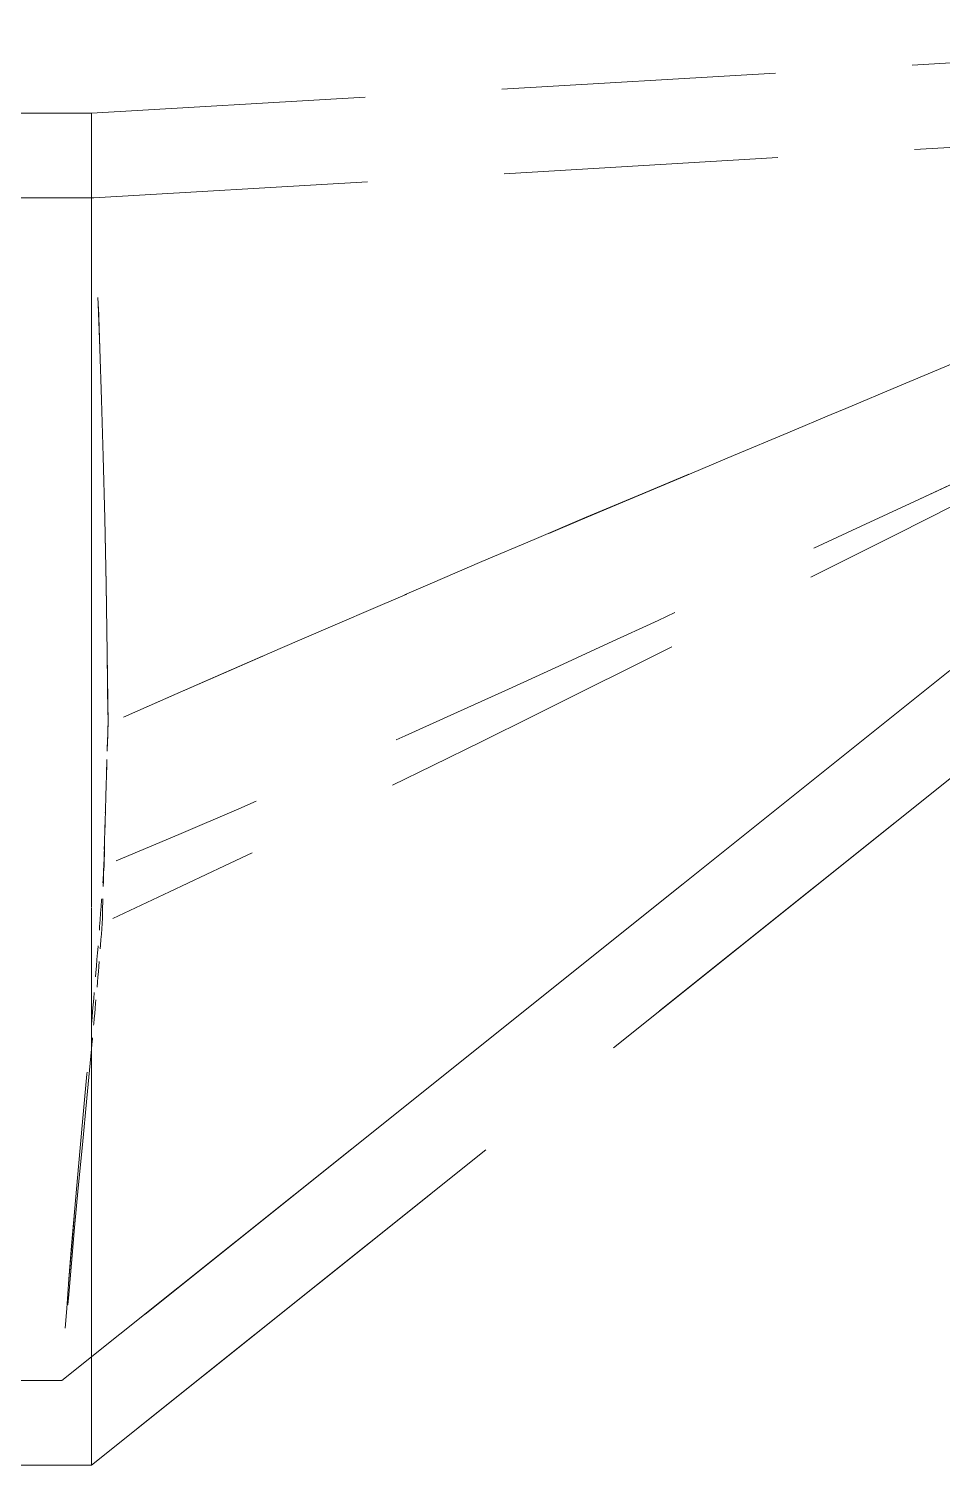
# Model space of a CAD drawing. Header units: millimetres. Extents: x -116965 to 323937, y 291661 to 566926.
# Drawn here: x -25170.08 to -25159.28, y 325240.38 to 325257.45 of the extents above; entities that cross this region are included whole.
import ezdxf

# ---------------------------------------------------------------- set-up
doc = ezdxf.new("R2010")
doc.units = ezdxf.units.MM
doc.linetypes.add('DASHED', pattern=[0.75, 0.5, -0.25])
doc.layers.add('Hidden Edges(Schneider)', color=7, linetype='DASHED', lineweight=18)

msp = doc.modelspace()

# ---------------------------------------------------------------- linework, layer by layer
at = {"layer": 'Hidden Edges(Schneider)', "ltscale": 6.483926}
for p, q in [((-25169.341223, 325256.447879), (-25152.341223, 325257.447879)), ((-25169.311836, 325255.447879), (-25152.311837, 325256.447879))]:
    msp.add_line(p, q, dxfattribs=at)
at = {"layer": 'Hidden Edges(Schneider)', "ltscale": 7.424625}
for p, q in [((-25188.841223, 325256.447879), (-25169.341223, 325256.447879)), ((-25188.841223, 325240.447879), (-25169.341223, 325240.447879))]:
    msp.add_line(p, q, dxfattribs=at)
at = {"layer": 'Hidden Edges(Schneider)', "ltscale": 4.416535}
msp.add_line((-25169.341223, 325256.447879), (-25169.341223, 325249.412224), dxfattribs=at)
at = {"layer": 'Hidden Edges(Schneider)', "ltscale": 7.435814}
msp.add_line((-25188.841223, 325255.447879), (-25169.311836, 325255.447879), dxfattribs=at)
at = {"layer": 'Hidden Edges(Schneider)', "ltscale": 10.530071}
msp.add_line((-25152.341222, 325254.047879), (-25169.341223, 325240.447879), dxfattribs=at)
at = {"layer": 'Hidden Edges(Schneider)', "ltscale": 11.089758}
msp.add_line((-25152.341218, 325254.047863), (-25169.341222, 325240.447879), dxfattribs=at)
at = {"layer": 'Hidden Edges(Schneider)', "ltscale": 0.367974}
msp.add_line((-25169.341223, 325249.412224), (-25169.341223, 325248.447879), dxfattribs=at)
at = {"layer": 'Hidden Edges(Schneider)', "ltscale": 4.07489e-05}
msp.add_line((-25169.144691, 325249.219777), (-25169.144688, 325249.219411), dxfattribs=at)
at = {"layer": 'Hidden Edges(Schneider)', "ltscale": 0.668005}
msp.add_line((-25169.341223, 325248.447879), (-25169.341223, 325246.707231), dxfattribs=at)
at = {"layer": 'Hidden Edges(Schneider)'}
msp.add_line((-25169.047553, 325247.598767), (-25169.047565, 325247.598762), dxfattribs=at)
at = {"layer": 'Hidden Edges(Schneider)', "ltscale": 0.717562}
msp.add_line((-25169.341223, 325246.707231), (-25169.341223, 325244.932611), dxfattribs=at)
at = {"layer": 'Hidden Edges(Schneider)', "ltscale": 3.398844}
msp.add_line((-25169.341223, 325244.932611), (-25169.341223, 325240.447879), dxfattribs=at)
at = {"layer": 'Hidden Edges(Schneider)', "ltscale": 7.291061}
msp.add_line((-25188.841223, 325241.447879), (-25169.692009, 325241.447879), dxfattribs=at)
at = {"layer": 'Hidden Edges(Schneider)', "ltscale": 7.309569, "flags": 128}
for points in [[(-25168.961305, 325249.300721), (-25168.328788, 325249.578902), (-25167.711915, 325249.848841), (-25167.107708, 325250.111929), (-25166.513174, 325250.369553), (-25165.925316, 325250.623091), (-25165.341132, 325250.87391), (-25164.757615, 325251.123369), (-25164.171757, 325251.372825), (-25163.580549, 325251.623626), (-25162.980977, 325251.877125), (-25162.370033, 325252.134675), (-25161.744705, 325252.397635), (-25161.101987, 325252.667377), (-25160.438879, 325252.945282), (-25159.7447, 325253.235971), (-25159.006429, 325253.545068), (-25158.229236, 325253.870627), (-25157.418728, 325254.210555), (-25156.580521, 325254.562772), (-25155.720225, 325254.925181), (-25154.84344, 325255.295654), (-25153.955751, 325255.672016), (-25153.062727, 325256.052039), (-25152.169911, 325256.433434)], [(-25168.961265, 325249.300721), (-25168.328748, 325249.578902), (-25167.711873, 325249.848841), (-25167.107665, 325250.111929), (-25166.51313, 325250.369553), (-25165.92527, 325250.623091), (-25165.341085, 325250.87391), (-25164.757567, 325251.123369), (-25164.171708, 325251.372825), (-25163.580499, 325251.623626), (-25162.980926, 325251.877125), (-25162.369981, 325252.134675), (-25161.744651, 325252.397635), (-25161.101932, 325252.667377), (-25160.438823, 325252.945282), (-25159.744643, 325253.235971), (-25159.00637, 325253.545068), (-25158.229175, 325253.870627), (-25157.418666, 325254.210555), (-25156.580457, 325254.562772), (-25155.720159, 325254.925181), (-25154.843372, 325255.295654), (-25153.955682, 325255.672016), (-25153.062656, 325256.052039), (-25152.169838, 325256.433434)]]:
    msp.add_lwpolyline(points, dxfattribs=at)
at = {"layer": 'Hidden Edges(Schneider)', "ltscale": 7.309675, "flags": 128}
for points in [[(-25152.169658, 325256.433536), (-25153.069554, 325256.049153), (-25153.97777, 325255.662765), (-25154.884976, 325255.278303), (-25155.781798, 325254.899614), (-25156.658841, 325254.530459), (-25157.506683, 325254.174536), (-25158.315892, 325253.835501), (-25159.077033, 325253.516998), (-25159.780688, 325253.222698), (-25160.418491, 325252.955897), (-25161.031214, 325252.699397), (-25161.644209, 325252.442449), (-25162.257719, 325252.184797), (-25162.871989, 325251.926185), (-25163.487261, 325251.666354), (-25164.103782, 325251.405052), (-25164.721698, 325251.142076), (-25165.335625, 325250.879601), (-25165.943721, 325250.618344), (-25166.54783, 325250.357458), (-25167.149798, 325250.096098), (-25167.75147, 325249.833421), (-25168.354693, 325249.56858), (-25168.961296, 325249.300721)], [(-25152.169633, 325256.433536), (-25153.06953, 325256.049153), (-25153.977747, 325255.662765), (-25154.884953, 325255.278303), (-25155.781776, 325254.899614), (-25156.65882, 325254.530459), (-25157.506662, 325254.174536), (-25158.315871, 325253.835501), (-25159.077012, 325253.516998), (-25159.780669, 325253.222698), (-25160.418472, 325252.955897), (-25161.031195, 325252.699397), (-25161.644191, 325252.442449), (-25162.257701, 325252.184797), (-25162.871972, 325251.926185), (-25163.487244, 325251.666354), (-25164.103766, 325251.405052), (-25164.721682, 325251.142076), (-25165.33561, 325250.879601), (-25165.943705, 325250.618344), (-25166.547815, 325250.357458), (-25167.149783, 325250.096098), (-25167.751456, 325249.833421), (-25168.354679, 325249.56858), (-25168.961282, 325249.300721)]]:
    msp.add_lwpolyline(points, dxfattribs=at)
at = {"layer": 'Hidden Edges(Schneider)', "ltscale": 7.309578, "flags": 128}
msp.add_lwpolyline([(-25152.16984, 325256.433441), (-25153.069729, 325256.049061), (-25153.977939, 325255.662676), (-25154.885136, 325255.27822), (-25155.781945, 325254.899536), (-25156.658975, 325254.530388), (-25157.506804, 325254.174471), (-25158.315996, 325253.835443), (-25159.077121, 325253.516947), (-25159.780761, 325253.222654), (-25160.418548, 325252.95586), (-25161.031267, 325252.699363), (-25161.644255, 325252.442417), (-25162.257761, 325252.184768), (-25162.872025, 325251.926158), (-25163.487291, 325251.66633), (-25164.103808, 325251.40503), (-25164.721717, 325251.142057), (-25165.335638, 325250.879585), (-25165.943727, 325250.618331), (-25166.547829, 325250.357447), (-25167.149793, 325250.09609), (-25167.751459, 325249.833416), (-25168.354675, 325249.568577), (-25168.961274, 325249.300721)], dxfattribs=at)
at = {"layer": 'Hidden Edges(Schneider)', "ltscale": 7.309566, "flags": 128}
msp.add_lwpolyline([(-25152.169811, 325256.433429), (-25153.069702, 325256.049049), (-25153.977911, 325255.662666), (-25154.885107, 325255.27821), (-25155.781918, 325254.899526), (-25156.658947, 325254.530379), (-25157.506774, 325254.174463), (-25158.315965, 325253.835436), (-25159.077092, 325253.516941), (-25159.78073, 325253.222649), (-25160.418515, 325252.955856), (-25161.031233, 325252.699359), (-25161.644223, 325252.442413), (-25162.257727, 325252.184764), (-25162.871992, 325251.926154), (-25163.487258, 325251.666327), (-25164.103774, 325251.405028), (-25164.721684, 325251.142054), (-25165.335606, 325250.879583), (-25165.943696, 325250.618329), (-25166.547797, 325250.357445), (-25167.149762, 325250.096089), (-25167.751429, 325249.833415), (-25168.354646, 325249.568577), (-25168.961243, 325249.300721)], dxfattribs=at)
at = {"layer": 'Hidden Edges(Schneider)', "ltscale": 9.881584, "flags": 128}
for points in [[(-25169.1447, 325249.219777), (-25169.153828, 325250.05844), (-25169.167025, 325250.872483), (-25169.183462, 325251.652663), (-25169.202137, 325252.384564), (-25169.221986, 325253.057165), (-25169.241996, 325253.662927), (-25169.26103, 325254.191602), (-25169.278069, 325254.634283), (-25169.29232, 325254.986144), (-25169.302982, 325255.241624), (-25169.30956, 325255.39602), (-25169.311829, 325255.447879), (-25169.30959, 325255.396051), (-25169.302975, 325255.241615), (-25169.292353, 325254.986902), (-25169.278127, 325254.634575), (-25169.26105, 325254.191515), (-25169.24205, 325253.664084), (-25169.222044, 325253.058035), (-25169.202177, 325252.384483), (-25169.183537, 325251.653886), (-25169.167098, 325250.874349), (-25169.153866, 325250.058191), (-25169.144741, 325249.219411)], [(-25169.144713, 325249.219777), (-25169.153841, 325250.05844), (-25169.167038, 325250.872483), (-25169.183474, 325251.652663), (-25169.202148, 325252.384564), (-25169.221996, 325253.057165), (-25169.242005, 325253.662927), (-25169.261037, 325254.191602), (-25169.278076, 325254.634283), (-25169.292324, 325254.986144), (-25169.302985, 325255.241624), (-25169.309562, 325255.39602), (-25169.311829, 325255.447879), (-25169.309589, 325255.396051), (-25169.302971, 325255.241615), (-25169.292348, 325254.986902), (-25169.27812, 325254.634575), (-25169.261042, 325254.191515), (-25169.242041, 325253.664084), (-25169.222034, 325253.058035), (-25169.202166, 325252.384483), (-25169.183525, 325251.653886), (-25169.167086, 325250.874349), (-25169.153853, 325250.058191), (-25169.144727, 325249.219411)]]:
    msp.add_lwpolyline(points, dxfattribs=at)
at = {"layer": 'Hidden Edges(Schneider)', "ltscale": 7.371637, "flags": 128}
for points in [[(-25152.571657, 325255.047879), (-25153.530187, 325254.580663), (-25154.44319, 325254.13369), (-25155.313679, 325253.705742), (-25156.144662, 325253.295597), (-25156.93914, 325252.902024), (-25157.700119, 325252.523782), (-25158.430596, 325252.159626), (-25159.133565, 325251.808303), (-25159.812023, 325251.468552), (-25160.46896, 325251.139114), (-25161.107368, 325250.818728), (-25161.730238, 325250.506136), (-25162.340572, 325250.20009), (-25162.941366, 325249.89935), (-25163.535636, 325249.602691), (-25164.126391, 325249.308901), (-25164.716654, 325249.016781), (-25165.309448, 325248.725137), (-25165.907796, 325248.432776), (-25166.514719, 325248.1385), (-25167.133228, 325247.841094), (-25167.766321, 325247.539329), (-25168.416998, 325247.231959), (-25169.088226, 325246.917731)], [(-25152.571586, 325255.047879), (-25153.530117, 325254.580663), (-25154.443122, 325254.13369), (-25155.313613, 325253.705742), (-25156.144597, 325253.295597), (-25156.939077, 325252.902024), (-25157.700057, 325252.523782), (-25158.430536, 325252.159626), (-25159.133507, 325251.808303), (-25159.811965, 325251.468552), (-25160.468904, 325251.139114), (-25161.107313, 325250.818728), (-25161.730184, 325250.506136), (-25162.340519, 325250.20009), (-25162.941315, 325249.89935), (-25163.535586, 325249.602691), (-25164.126342, 325249.308901), (-25164.716607, 325249.016781), (-25165.309402, 325248.725137), (-25165.907751, 325248.432776), (-25166.514675, 325248.1385), (-25167.133185, 325247.841094), (-25167.76628, 325247.539329), (-25168.416958, 325247.231959), (-25169.088188, 325246.917731)], [(-25152.571561, 325255.047879), (-25153.530093, 325254.580663), (-25154.443099, 325254.13369), (-25155.31359, 325253.705742), (-25156.144575, 325253.295597), (-25156.939056, 325252.902024), (-25157.700036, 325252.523782), (-25158.430516, 325252.159626), (-25159.133487, 325251.808303), (-25159.811946, 325251.468552), (-25160.468885, 325251.139114), (-25161.107294, 325250.818728), (-25161.730166, 325250.506136), (-25162.340501, 325250.20009), (-25162.941298, 325249.89935), (-25163.535569, 325249.602691), (-25164.126325, 325249.308901), (-25164.716591, 325249.016781), (-25165.309386, 325248.725137), (-25165.907736, 325248.432776), (-25166.51466, 325248.1385), (-25167.133171, 325247.841094), (-25167.766266, 325247.539329), (-25168.416944, 325247.231959), (-25169.088175, 325246.917731)]]:
    msp.add_lwpolyline(points, dxfattribs=at)
at = {"layer": 'Hidden Edges(Schneider)', "ltscale": 7.245295, "flags": 128}
for points in [[(-25152.552178, 325255.047879), (-25153.501499, 325254.627569), (-25154.400651, 325254.226725), (-25155.253383, 325253.844043), (-25156.063451, 325253.478205), (-25156.834594, 325253.127879), (-25157.570551, 325252.791714), (-25158.275051, 325252.468345), (-25158.951814, 325252.15639), (-25159.604559, 325251.854454), (-25160.236992, 325251.561135), (-25160.85283, 325251.275025), (-25161.45578, 325250.994721), (-25162.049557, 325250.718833), (-25162.637888, 325250.445987), (-25163.224507, 325250.174836), (-25163.813162, 325249.904064), (-25164.407618, 325249.632381), (-25165.011642, 325249.358522), (-25165.629007, 325249.08123), (-25166.263484, 325248.799247), (-25166.918832, 325248.511304), (-25167.598804, 325248.21611), (-25168.307138, 325247.912364), (-25169.047552, 325247.598762)], [(-25152.552163, 325255.047879), (-25153.501484, 325254.627569), (-25154.400636, 325254.226725), (-25155.253369, 325253.844043), (-25156.063437, 325253.478205), (-25156.83458, 325253.127879), (-25157.570538, 325252.791714), (-25158.275038, 325252.468345), (-25158.951801, 325252.15639), (-25159.604546, 325251.854454), (-25160.23698, 325251.561135), (-25160.852818, 325251.275025), (-25161.455769, 325250.994721), (-25162.049545, 325250.718833), (-25162.637877, 325250.445987), (-25163.224496, 325250.174836), (-25163.813151, 325249.904064), (-25164.407608, 325249.632381), (-25165.011632, 325249.358522), (-25165.628997, 325249.08123), (-25166.263475, 325248.799247), (-25166.918823, 325248.511304), (-25167.598795, 325248.21611), (-25168.30713, 325247.912364), (-25169.047543, 325247.598762)], [(-25152.552106, 325255.047879), (-25153.501429, 325254.627569), (-25154.400583, 325254.226725), (-25155.253317, 325253.844043), (-25156.063386, 325253.478205), (-25156.83453, 325253.127879), (-25157.570489, 325252.791714), (-25158.274991, 325252.468345), (-25158.951755, 325252.15639), (-25159.604501, 325251.854454), (-25160.236936, 325251.561135), (-25160.852774, 325251.275025), (-25161.455726, 325250.994721), (-25162.049504, 325250.718833), (-25162.637836, 325250.445987), (-25163.224456, 325250.174836), (-25163.813113, 325249.904064), (-25164.40757, 325249.632381), (-25165.011595, 325249.358522), (-25165.628961, 325249.08123), (-25166.263439, 325248.799247), (-25166.918789, 325248.511304), (-25167.598762, 325248.21611), (-25168.307098, 325247.912364), (-25169.047512, 325247.598762)]]:
    msp.add_lwpolyline(points, dxfattribs=at)
at = {"layer": 'Hidden Edges(Schneider)', "ltscale": 10.913682, "flags": 128}
msp.add_lwpolyline([(-25152.778924, 325254.946992), (-25152.888618, 325254.884852), (-25152.948931, 325254.842045), (-25152.962517, 325254.831454), (-25152.965508, 325254.829075), (-25152.966884, 325254.827975), (-25152.96953, 325254.825857), (-25153.008896, 325254.794365), (-25153.064955, 325254.749517), (-25153.131527, 325254.69626), (-25153.292617, 325254.567389), (-25153.48498, 325254.413497), (-25153.701443, 325254.240328), (-25153.934821, 325254.053625), (-25154.423612, 325253.662592), (-25154.664665, 325253.469749), (-25154.893919, 325253.286347), (-25156.543306, 325251.966837), (-25169.691998, 325241.447884)], dxfattribs=at)
at = {"layer": 'Hidden Edges(Schneider)', "ltscale": 16.304253, "flags": 128}
msp.add_lwpolyline([(-25152.778921, 325254.946982), (-25152.888609, 325254.884848), (-25152.948975, 325254.842005), (-25152.962677, 325254.831324), (-25152.965753, 325254.828877), (-25152.96842, 325254.826744), (-25152.974536, 325254.821851), (-25153.003468, 325254.798706), (-25153.04749, 325254.763489), (-25153.230696, 325254.616925), (-25153.423918, 325254.462348), (-25153.62532, 325254.301225), (-25154.045334, 325253.965214), (-25154.476064, 325253.62063), (-25154.90284, 325253.27921), (-25156.547873, 325251.963183), (-25169.691998, 325241.447884)], dxfattribs=at)
at = {"layer": 'Hidden Edges(Schneider)', "ltscale": 0.641942, "flags": 128}
for points in [[(-25169.144741, 325249.219411), (-25169.14709, 325249.149655), (-25169.149411, 325249.079833), (-25169.151701, 325249.009952), (-25169.153962, 325248.940016), (-25169.156191, 325248.87003), (-25169.158389, 325248.800001), (-25169.160555, 325248.729933), (-25169.162689, 325248.659832), (-25169.164789, 325248.589703), (-25169.166858, 325248.519551), (-25169.168891, 325248.449381), (-25169.170892, 325248.379199), (-25169.172857, 325248.309011), (-25169.174789, 325248.238821), (-25169.176684, 325248.168634), (-25169.178544, 325248.098457), (-25169.180368, 325248.028294), (-25169.182155, 325247.95815), (-25169.183903, 325247.888031), (-25169.185615, 325247.817943), (-25169.187289, 325247.74789), (-25169.188924, 325247.677878), (-25169.190521, 325247.607912), (-25169.192079, 325247.537997)], [(-25169.144727, 325249.219411), (-25169.147077, 325249.149655), (-25169.149398, 325249.079833), (-25169.151688, 325249.009952), (-25169.153948, 325248.940016), (-25169.156177, 325248.87003), (-25169.158376, 325248.800001), (-25169.160542, 325248.729933), (-25169.162676, 325248.659832), (-25169.164776, 325248.589703), (-25169.166844, 325248.519551), (-25169.168878, 325248.449381), (-25169.170878, 325248.379199), (-25169.172844, 325248.309011), (-25169.174775, 325248.238821), (-25169.176671, 325248.168634), (-25169.17853, 325248.098457), (-25169.180354, 325248.028294), (-25169.182141, 325247.95815), (-25169.18389, 325247.888031), (-25169.185602, 325247.817943), (-25169.187276, 325247.74789), (-25169.188911, 325247.677878), (-25169.190507, 325247.607912), (-25169.192065, 325247.537997)], [(-25169.144688, 325249.219411), (-25169.147038, 325249.149655), (-25169.149359, 325249.079833), (-25169.151649, 325249.009952), (-25169.153909, 325248.940016), (-25169.156138, 325248.87003), (-25169.158337, 325248.800001), (-25169.160503, 325248.729933), (-25169.162636, 325248.659832), (-25169.164737, 325248.589703), (-25169.166805, 325248.519551), (-25169.168839, 325248.449381), (-25169.170839, 325248.379199), (-25169.172805, 325248.309011), (-25169.174736, 325248.238821), (-25169.176632, 325248.168634), (-25169.178491, 325248.098457), (-25169.180315, 325248.028294), (-25169.182102, 325247.95815), (-25169.183851, 325247.888031), (-25169.185563, 325247.817943), (-25169.187237, 325247.74789), (-25169.188872, 325247.677878), (-25169.190468, 325247.607912), (-25169.192027, 325247.537997)]]:
    msp.add_lwpolyline(points, dxfattribs=at)
at = {"layer": 'Hidden Edges(Schneider)', "ltscale": 0.321406, "flags": 128}
for points in [[(-25169.170964, 325248.377367), (-25169.1699, 325248.412547), (-25169.168834, 325248.447724), (-25169.167765, 325248.482899), (-25169.166693, 325248.51807), (-25169.165618, 325248.553238), (-25169.164542, 325248.588401), (-25169.163462, 325248.623558), (-25169.16238, 325248.65871), (-25169.161295, 325248.693855), (-25169.160208, 325248.728992), (-25169.159118, 325248.764122), (-25169.158025, 325248.799243), (-25169.15693, 325248.834355), (-25169.155834, 325248.869456), (-25169.154736, 325248.904548), (-25169.153634, 325248.939627), (-25169.15253, 325248.974695), (-25169.151425, 325249.00975), (-25169.150318, 325249.044792), (-25169.149209, 325249.07982), (-25169.148097, 325249.114833), (-25169.146984, 325249.149831), (-25169.145869, 325249.184812), (-25169.144752, 325249.219777)], [(-25169.170925, 325248.377367), (-25169.169861, 325248.412547), (-25169.168794, 325248.447724), (-25169.167726, 325248.482899), (-25169.166653, 325248.51807), (-25169.165579, 325248.553238), (-25169.164503, 325248.588401), (-25169.163423, 325248.623558), (-25169.16234, 325248.65871), (-25169.161256, 325248.693855), (-25169.160168, 325248.728992), (-25169.159079, 325248.764122), (-25169.157986, 325248.799243), (-25169.156891, 325248.834355), (-25169.155795, 325248.869456), (-25169.154697, 325248.904548), (-25169.153595, 325248.939627), (-25169.152491, 325248.974695), (-25169.151386, 325249.00975), (-25169.150279, 325249.044792), (-25169.14917, 325249.07982), (-25169.148058, 325249.114833), (-25169.146945, 325249.149831), (-25169.14583, 325249.184812), (-25169.144713, 325249.219777)], [(-25169.170911, 325248.377367), (-25169.169848, 325248.412547), (-25169.168781, 325248.447724), (-25169.167713, 325248.482899), (-25169.16664, 325248.51807), (-25169.165566, 325248.553238), (-25169.16449, 325248.588401), (-25169.163409, 325248.623558), (-25169.162327, 325248.65871), (-25169.161242, 325248.693855), (-25169.160155, 325248.728992), (-25169.159066, 325248.764122), (-25169.157972, 325248.799243), (-25169.156878, 325248.834355), (-25169.155781, 325248.869456), (-25169.154683, 325248.904548), (-25169.153582, 325248.939627), (-25169.152478, 325248.974695), (-25169.151373, 325249.00975), (-25169.150266, 325249.044792), (-25169.149157, 325249.07982), (-25169.148045, 325249.114833), (-25169.146931, 325249.149831), (-25169.145817, 325249.184812), (-25169.1447, 325249.219777)]]:
    msp.add_lwpolyline(points, dxfattribs=at)
at = {"layer": 'Hidden Edges(Schneider)', "ltscale": 0.583476, "flags": 128}
for points in [[(-25169.213827, 325246.859243), (-25169.212196, 325246.921414), (-25169.210551, 325246.983727), (-25169.208891, 325247.046178), (-25169.207216, 325247.108763), (-25169.205526, 325247.171479), (-25169.203821, 325247.234322), (-25169.202102, 325247.297288), (-25169.200369, 325247.360374), (-25169.198621, 325247.423575), (-25169.196859, 325247.486888), (-25169.195084, 325247.550288), (-25169.193296, 325247.613737), (-25169.191496, 325247.677228), (-25169.189685, 325247.74076), (-25169.187862, 325247.804326), (-25169.186027, 325247.867924), (-25169.184182, 325247.93155), (-25169.182324, 325247.995199), (-25169.180456, 325248.058868), (-25169.178578, 325248.122552), (-25169.176689, 325248.186249), (-25169.17479, 325248.249952), (-25169.172882, 325248.31366), (-25169.170964, 325248.377367)], [(-25169.213789, 325246.859243), (-25169.212158, 325246.921414), (-25169.210513, 325246.983727), (-25169.208852, 325247.046178), (-25169.207178, 325247.108763), (-25169.205487, 325247.171479), (-25169.203782, 325247.234322), (-25169.202063, 325247.297288), (-25169.20033, 325247.360374), (-25169.198582, 325247.423575), (-25169.196821, 325247.486888), (-25169.195046, 325247.550288), (-25169.193257, 325247.613737), (-25169.191457, 325247.677228), (-25169.189647, 325247.74076), (-25169.187823, 325247.804326), (-25169.185988, 325247.867924), (-25169.184143, 325247.93155), (-25169.182285, 325247.995199), (-25169.180417, 325248.058868), (-25169.178539, 325248.122552), (-25169.17665, 325248.186249), (-25169.174751, 325248.249952), (-25169.172843, 325248.31366), (-25169.170925, 325248.377367)], [(-25169.213776, 325246.859243), (-25169.212145, 325246.921414), (-25169.2105, 325246.983727), (-25169.208839, 325247.046178), (-25169.207164, 325247.108763), (-25169.205474, 325247.171479), (-25169.203769, 325247.234322), (-25169.20205, 325247.297288), (-25169.200317, 325247.360374), (-25169.198569, 325247.423575), (-25169.196807, 325247.486888), (-25169.195032, 325247.550288), (-25169.193244, 325247.613737), (-25169.191444, 325247.677228), (-25169.189633, 325247.74076), (-25169.187809, 325247.804326), (-25169.185975, 325247.867924), (-25169.184129, 325247.93155), (-25169.182272, 325247.995199), (-25169.180404, 325248.058868), (-25169.178525, 325248.122552), (-25169.176637, 325248.186249), (-25169.174738, 325248.249952), (-25169.172829, 325248.31366), (-25169.170911, 325248.377367)]]:
    msp.add_lwpolyline(points, dxfattribs=at)
at = {"layer": 'Hidden Edges(Schneider)', "ltscale": 0.741282, "flags": 128}
for points in [[(-25169.341242, 325245.672411), (-25169.334636, 325245.74694), (-25169.328037, 325245.821829), (-25169.321446, 325245.89707), (-25169.31487, 325245.972655), (-25169.308312, 325246.048564), (-25169.30178, 325246.124768), (-25169.295276, 325246.201259), (-25169.288803, 325246.27803), (-25169.282366, 325246.355072), (-25169.275968, 325246.432378), (-25169.269612, 325246.509939), (-25169.263301, 325246.58775), (-25169.257039, 325246.665801), (-25169.250827, 325246.744084), (-25169.24467, 325246.822593), (-25169.23857, 325246.901318), (-25169.232528, 325246.980253), (-25169.226548, 325247.059389), (-25169.220633, 325247.138719), (-25169.214782, 325247.218235), (-25169.209, 325247.297928), (-25169.203288, 325247.377792), (-25169.197646, 325247.457817), (-25169.192079, 325247.537997)], [(-25169.34123, 325245.672411), (-25169.334624, 325245.74694), (-25169.328024, 325245.821829), (-25169.321433, 325245.89707), (-25169.314858, 325245.972655), (-25169.3083, 325246.048564), (-25169.301767, 325246.124768), (-25169.295263, 325246.201259), (-25169.28879, 325246.27803), (-25169.282353, 325246.355072), (-25169.275955, 325246.432378), (-25169.269599, 325246.509939), (-25169.263288, 325246.58775), (-25169.257026, 325246.665801), (-25169.250814, 325246.744084), (-25169.244657, 325246.822593), (-25169.238557, 325246.901318), (-25169.232515, 325246.980253), (-25169.226535, 325247.059389), (-25169.220619, 325247.138719), (-25169.214769, 325247.218235), (-25169.208987, 325247.297928), (-25169.203275, 325247.377792), (-25169.197632, 325247.457817), (-25169.192065, 325247.537997)], [(-25169.341194, 325245.672411), (-25169.334587, 325245.74694), (-25169.327988, 325245.821829), (-25169.321397, 325245.89707), (-25169.314821, 325245.972655), (-25169.308263, 325246.048564), (-25169.30173, 325246.124768), (-25169.295226, 325246.201259), (-25169.288753, 325246.27803), (-25169.282316, 325246.355072), (-25169.275918, 325246.432378), (-25169.269561, 325246.509939), (-25169.26325, 325246.58775), (-25169.256988, 325246.665801), (-25169.250776, 325246.744084), (-25169.244619, 325246.822593), (-25169.238519, 325246.901318), (-25169.232477, 325246.980253), (-25169.226496, 325247.059389), (-25169.220581, 325247.138719), (-25169.21473, 325247.218235), (-25169.208948, 325247.297928), (-25169.203236, 325247.377792), (-25169.197594, 325247.457817), (-25169.192027, 325247.537997)]]:
    msp.add_lwpolyline(points, dxfattribs=at)
at = {"layer": 'Hidden Edges(Schneider)', "ltscale": 0.604199, "flags": 128}
for points in [[(-25169.213827, 325246.859243), (-25169.218773, 325246.795107), (-25169.223763, 325246.731128), (-25169.228794, 325246.667312), (-25169.233866, 325246.603662), (-25169.238976, 325246.540182), (-25169.244125, 325246.476877), (-25169.24931, 325246.413752), (-25169.254529, 325246.350809), (-25169.259783, 325246.288053), (-25169.265066, 325246.225489), (-25169.270379, 325246.163121), (-25169.275721, 325246.100952), (-25169.281087, 325246.038987), (-25169.286478, 325245.97723), (-25169.291891, 325245.915686), (-25169.297325, 325245.854358), (-25169.302775, 325245.79325), (-25169.308242, 325245.732367), (-25169.313722, 325245.671713), (-25169.319213, 325245.611292), (-25169.324714, 325245.551107), (-25169.330222, 325245.491164), (-25169.335735, 325245.431466), (-25169.34125, 325245.372019)], [(-25169.213789, 325246.859243), (-25169.218735, 325246.795107), (-25169.223725, 325246.731128), (-25169.228756, 325246.667312), (-25169.233828, 325246.603662), (-25169.238939, 325246.540182), (-25169.244087, 325246.476877), (-25169.249273, 325246.413752), (-25169.254492, 325246.350809), (-25169.259746, 325246.288053), (-25169.265029, 325246.225489), (-25169.270342, 325246.163121), (-25169.275684, 325246.100952), (-25169.281051, 325246.038987), (-25169.286441, 325245.97723), (-25169.291855, 325245.915686), (-25169.297288, 325245.854358), (-25169.302739, 325245.79325), (-25169.308206, 325245.732367), (-25169.313686, 325245.671713), (-25169.319178, 325245.611292), (-25169.324678, 325245.551107), (-25169.330187, 325245.491164), (-25169.3357, 325245.431466), (-25169.341215, 325245.372019)], [(-25169.213776, 325246.859243), (-25169.218722, 325246.795107), (-25169.223712, 325246.731128), (-25169.228743, 325246.667312), (-25169.233815, 325246.603662), (-25169.238926, 325246.540182), (-25169.244075, 325246.476877), (-25169.24926, 325246.413752), (-25169.254479, 325246.350809), (-25169.259733, 325246.288053), (-25169.265016, 325246.225489), (-25169.270329, 325246.163121), (-25169.275671, 325246.100952), (-25169.281038, 325246.038987), (-25169.286429, 325245.97723), (-25169.291842, 325245.915686), (-25169.297276, 325245.854358), (-25169.302726, 325245.79325), (-25169.308193, 325245.732367), (-25169.313673, 325245.671713), (-25169.319165, 325245.611292), (-25169.324666, 325245.551107), (-25169.330175, 325245.491164), (-25169.335688, 325245.431466), (-25169.341203, 325245.372019)]]:
    msp.add_lwpolyline(points, dxfattribs=at)
at = {"layer": 'Hidden Edges(Schneider)', "ltscale": 6.079625, "flags": 128}
for points in [[(-25169.341203, 325245.372019), (-25169.396236, 325244.789834), (-25169.448857, 325244.240503), (-25169.497329, 325243.728722), (-25169.540544, 325243.25952), (-25169.578067, 325242.836825), (-25169.609756, 325242.465624), (-25169.63587, 325242.148366), (-25169.656727, 325241.887296), (-25169.672591, 325241.684988), (-25169.683638, 325241.544174), (-25169.690096, 325241.465605), (-25169.692094, 325241.449867), (-25169.689649, 325241.497423), (-25169.682738, 325241.607589), (-25169.671268, 325241.779161), (-25169.655036, 325242.010939), (-25169.633763, 325242.301451), (-25169.607285, 325242.646771), (-25169.575374, 325243.043769), (-25169.537834, 325243.489732), (-25169.494741, 325243.981045), (-25169.446806, 325244.511264), (-25169.395094, 325245.076315), (-25169.341242, 325245.672411)], [(-25169.341215, 325245.372019), (-25169.396247, 325244.789834), (-25169.448868, 325244.240503), (-25169.497339, 325243.728722), (-25169.540553, 325243.25952), (-25169.578075, 325242.836825), (-25169.609763, 325242.465624), (-25169.635875, 325242.148366), (-25169.656732, 325241.887296), (-25169.672595, 325241.684988), (-25169.68364, 325241.544174), (-25169.690097, 325241.465605), (-25169.692094, 325241.449867), (-25169.689647, 325241.497423), (-25169.682735, 325241.607589), (-25169.671264, 325241.779161), (-25169.655031, 325242.010939), (-25169.633756, 325242.301451), (-25169.607277, 325242.646771), (-25169.575365, 325243.043769), (-25169.537825, 325243.489732), (-25169.494731, 325243.981045), (-25169.446795, 325244.511264), (-25169.395083, 325245.076315), (-25169.34123, 325245.672411)], [(-25169.34125, 325245.372019), (-25169.39628, 325244.789834), (-25169.448899, 325244.240503), (-25169.497368, 325243.728722), (-25169.540579, 325243.25952), (-25169.578099, 325242.836825), (-25169.609783, 325242.465624), (-25169.635893, 325242.148366), (-25169.656746, 325241.887296), (-25169.672605, 325241.684988), (-25169.683647, 325241.544174), (-25169.6901, 325241.465605), (-25169.692093, 325241.449867), (-25169.689642, 325241.497423), (-25169.682727, 325241.607589), (-25169.671252, 325241.779161), (-25169.655016, 325242.010939), (-25169.633738, 325242.301451), (-25169.607255, 325242.646771), (-25169.575341, 325243.043769), (-25169.537797, 325243.489732), (-25169.494701, 325243.981045), (-25169.446763, 325244.511264), (-25169.395048, 325245.076315), (-25169.341194, 325245.672411)]]:
    msp.add_lwpolyline(points, dxfattribs=at)
at = {"layer": 'Hidden Edges(Schneider)', "ltscale": 11.218254}
for start_param, end_param in [(4.833226089, 7.733144784), (4.833225894, 7.733144589)]:
    msp.add_ellipse((-25169.341223, 325248.447879), major_axis=(0, 8), ratio=0.00001, start_param=start_param, end_param=end_param, dxfattribs=at)
at = {"layer": 'Hidden Edges(Schneider)', "ltscale": 4.416535}
msp.add_ellipse((-25169.341223, 325248.447879), major_axis=(0, 8), ratio=0.00001, start_param=4.833224218, end_param=6.283124514, dxfattribs=at)
at = {"layer": 'Hidden Edges(Schneider)', "ltscale": 0.736049}
for start_param, end_param in [(4.591552131, 4.833226089), (4.591553303, 4.833227261), (1.449959249, 1.691633207)]:
    msp.add_ellipse((-25169.341223, 325248.447879), major_axis=(0, -8), ratio=0.00001, start_param=start_param, end_param=end_param, dxfattribs=at)
at = {"layer": 'Hidden Edges(Schneider)', "ltscale": 0.367974}
for start_param, end_param in [(1.449959752, 1.570796327), (4.71238898, 4.833225155), (4.71238898, 4.833220596)]:
    msp.add_ellipse((-25169.341223, 325248.447879), major_axis=(0, 8), ratio=0.00001, start_param=start_param, end_param=end_param, dxfattribs=at)
at = {"layer": 'Hidden Edges(Schneider)', "ltscale": 0.668005}
for start_param, end_param in [(1.570796433, 1.790132012), (4.493053078, 4.712388766), (4.493050665, 4.712387559)]:
    msp.add_ellipse((-25169.341223, 325248.447879), major_axis=(0, 8), ratio=0.00001, start_param=start_param, end_param=end_param, dxfattribs=at)
at = {"layer": 'Hidden Edges(Schneider)', "ltscale": 0.873685}
for start_param, end_param in [(4.833225502, 5.120082568), (4.833227696, 5.120095531), (1.163101193, 1.449959544)]:
    msp.add_ellipse((-25169.341223, 325248.447879), major_axis=(0, -8), ratio=0.00001, start_param=start_param, end_param=end_param, dxfattribs=at)
at = {"layer": 'Hidden Edges(Schneider)', "ltscale": 0.717562}
for start_param, end_param in [(1.790131801, 2.025736513), (4.257448796, 4.493053508), (4.257448796, 4.493053506)]:
    msp.add_ellipse((-25169.341223, 325248.447879), major_axis=(0, 8), ratio=0.00001, start_param=start_param, end_param=end_param, dxfattribs=at)
at = {"layer": 'Hidden Edges(Schneider)', "ltscale": 6.941694}
for start_param, end_param in [(5.120083848, 7.399039864), (5.167329947, 7.446286044)]:
    msp.add_ellipse((-25169.341223, 325248.447879), major_axis=(0, -8), ratio=0.00001, start_param=start_param, end_param=end_param, dxfattribs=at)
at = {"layer": 'Hidden Edges(Schneider)', "ltscale": 0.143807}
msp.add_ellipse((-25169.341223, 325248.447879), major_axis=(0, -8), ratio=0.00001, start_param=5.120094649, end_param=5.167339618, dxfattribs=at)
at = {"layer": 'Hidden Edges(Schneider)', "ltscale": 3.398844}
msp.add_ellipse((-25169.341223, 325248.447879), major_axis=(0, -8), ratio=0.00001, start_param=0.012855164, end_param=1.123489614, dxfattribs=at)

doc.saveas('drawing.dxf')
